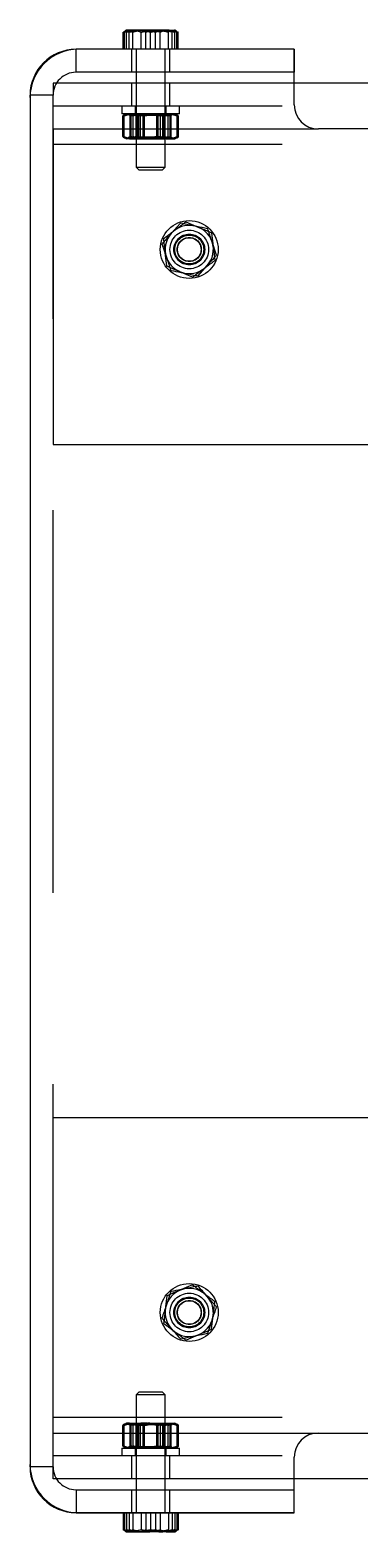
# Model space of a CAD drawing. Header units: metres. Extents: x 0 to 21025, y 0 to 14850.
# Drawn here: x 2539 to 2607.4, y 9035.6 to 9347.1 of the extents above; entities that cross this region are included whole.
import ezdxf

# ---------------------------------------------------------------- set-up
doc = ezdxf.new("R2010")
doc.units = ezdxf.units.M
doc.header["$LTSCALE"] = 25
doc.linetypes.add('HIDDEN2', pattern=[4.7625, 3.175, -1.5875])
doc.layers.add('SL4', color=4, linetype='Continuous')
doc.layers.add('ST1', color=7, linetype='HIDDEN2')

msp = doc.modelspace()

# ---------------------------------------------------------------- linework, layer by layer
at = {"layer": 'SL4'}
for p, q in [((2558.677, 9346.876), (2558.313, 9346.699)), ((2558.313, 9346.699), (2558.456, 9346.734)), ((2558.313, 9343.146), (2558.313, 9346.699)), ((2558.574, 9346.699), (2559.075, 9347.146)), ((2558.574, 9343.146), (2558.574, 9346.699)), ((2562.289, 9347.146), (2559.075, 9347.146)), ((2559.576, 9346.699), (2562.289, 9347.146)), ((2559.576, 9343.146), (2559.576, 9346.699)), ((2567.213, 9347.146), (2562.289, 9347.146)), ((2565.001, 9343.146), (2565.001, 9346.699)), ((2567.213, 9347.146), (2568.994, 9347.146)), ((2569.424, 9346.699), (2568.923, 9347.146)), ((2569.357, 9346.939), (2568.999, 9347.146)), ((2569.321, 9346.876), (2569.685, 9346.699)), ((2569.424, 9343.146), (2569.424, 9346.699)), ((2569.685, 9343.146), (2569.685, 9346.699)), ((2593.761, 9343.146), (2548.524, 9343.146)), ((2548.524, 9343.132), (2548.524, 9343.146)), ((2593.759, 9343.144), (2548.999, 9343.144)), ((2593.759, 9331.624), (2593.759, 9343.144)), ((2593.761, 9343.146), (2593.761, 9338.384)), ((2593.761, 9338.384), (2593.759, 9338.384)), ((2539.01, 9333.621), (2538.999, 9333.621)), ((3543.761, 9336.149), (2593.759, 9336.149)), ((2538.999, 9333.144), (2538.999, 9049.624)), ((2753.999, 9326.624), (2598.759, 9326.624)), ((2570.169, 9307.099), (2568.255, 9304.938)), ((2566.342, 9302.776), (2567.257, 9300.039)), ((2577.656, 9300.471), (2576.741, 9303.209)), ((2573.829, 9296.148), (2575.743, 9298.309)), ((2568.172, 9085.466), (2567.257, 9082.729)), ((2577.656, 9082.296), (2575.743, 9084.458)), ((2566.342, 9079.991), (2568.255, 9077.829)), ((2575.826, 9076.821), (2576.741, 9079.559)), ((2598.759, 9056.144), (2753.999, 9056.144)), ((2593.759, 9039.624), (2593.759, 9051.144)), ((2539.01, 9049.146), (2538.999, 9049.146)), ((3543.761, 9046.619), (2593.759, 9046.619)), ((2593.759, 9044.384), (2593.761, 9044.384)), ((2593.761, 9039.621), (2593.761, 9044.384)), ((2548.524, 9039.635), (2548.524, 9039.621)), ((2548.524, 9039.621), (2593.761, 9039.621)), ((2548.999, 9039.624), (2593.759, 9039.624)), ((2558.313, 9039.621), (2558.313, 9036.068)), ((2558.574, 9039.621), (2558.574, 9036.068)), ((2559.576, 9039.621), (2559.576, 9036.068)), ((2565.001, 9039.621), (2565.001, 9036.068)), ((2569.424, 9039.621), (2569.424, 9036.068)), ((2569.685, 9039.621), (2569.685, 9036.068)), ((2558.538, 9036.01), (2558.313, 9036.068)), ((2558.313, 9036.068), (2558.677, 9035.903)), ((2559.576, 9036.068), (2559.075, 9035.621)), ((2559.075, 9035.621), (2562.289, 9035.621)), ((2565.001, 9036.068), (2562.289, 9035.621)), ((2567.213, 9035.621), (2562.289, 9035.621)), ((2567.213, 9035.621), (2568.994, 9035.621)), ((2568.999, 9035.621), (2569.363, 9035.831)), ((2569.685, 9036.068), (2569.321, 9035.903))]:
    msp.add_line(p, q, dxfattribs=at)
for centre, radius, start, end in [((2548.524, 9333.621), 9.525, 90, 180), ((2548.999, 9333.144), 10, 90, 180), ((2598.759, 9331.624), 5, 180, 270), ((2571.999, 9301.624), 5, 78.48183, 138.48183), ((2571.999, 9301.624), 5, 18.48183, 78.48183), ((2571.999, 9301.624), 5, 138.48183, 198.48183), ((2571.999, 9301.624), 5, 318.48183, 18.48183), ((2571.999, 9301.624), 5, 198.48183, 258.48183), ((2571.999, 9301.624), 5, 258.48183, 318.48183), ((2571.999, 9081.144), 5, 101.51817, 161.51817), ((2571.999, 9081.144), 5, 41.51817, 101.51817), ((2571.999, 9081.144), 5, 341.51817, 41.51817), ((2571.999, 9081.144), 5, 161.51817, 221.51817), ((2571.999, 9081.144), 5, 281.51817, 341.51817), ((2571.999, 9081.144), 5, 221.51817, 281.51817), ((2598.759, 9051.144), 5, 90, 180), ((2548.999, 9049.624), 10, 180, 270), ((2548.524, 9049.146), 9.525, 180, 270)]:
    msp.add_arc(centre, radius, start, end, dxfattribs=at)
for points, knots in [([(2559.075, 9347.146), (2559.087, 9347.146), (2559.256, 9347.139), (2559.422, 9346.911), (2559.576, 9346.699)], [0, 0, 0, 0, 0.0702006, 1, 1, 1, 1]), ([(2562.289, 9347.146), (2562.353, 9347.146), (2563.269, 9347.139), (2564.167, 9346.911), (2565.001, 9346.699)], [0, 0, 0, 0, 0.0702006, 1, 1, 1, 1]), ([(2565.001, 9346.699), (2565.562, 9346.882), (2566.291, 9347.12), (2567.039, 9347.141), (2567.213, 9347.146)], [0, 0, 0, 0, 0.7681507, 1, 1, 1, 1]), ([(2567.213, 9347.146), (2567.803, 9347.09), (2568.552, 9347.018), (2569.272, 9346.755), (2569.424, 9346.699)], [0, 0, 0, 0, 0.7889992, 1, 1, 1, 1]), ([(2572.997, 9306.523), (2572.775, 9306.568), (2571.818, 9306.763), (2570.885, 9306.953), (2570.169, 9307.099)], [0, 0, 0, 0, 0.2318493, 1, 1, 1, 1]), ([(2575.826, 9305.946), (2575.632, 9305.986), (2574.71, 9306.174), (2573.753, 9306.369), (2572.997, 9306.523)], [0, 0, 0, 0, 0.2110008, 1, 1, 1, 1]), ([(2576.741, 9303.209), (2576.719, 9303.273), (2576.41, 9304.198), (2576.107, 9305.104), (2575.826, 9305.946)], [0, 0, 0, 0, 0.0702006, 1, 1, 1, 1]), ([(2568.255, 9304.938), (2568.21, 9304.887), (2567.564, 9304.157), (2566.93, 9303.441), (2566.342, 9302.776)], [0, 0, 0, 0, 0.07020058, 1, 1, 1, 1]), ([(2567.257, 9300.039), (2567.278, 9299.974), (2567.587, 9299.049), (2567.89, 9298.143), (2568.172, 9297.301)], [0, 0, 0, 0, 0.0702006, 1, 1, 1, 1]), ([(2575.743, 9298.309), (2575.788, 9298.361), (2576.434, 9299.09), (2577.067, 9299.806), (2577.656, 9300.471)], [0, 0, 0, 0, 0.0702006, 1, 1, 1, 1]), ([(2568.172, 9297.301), (2568.888, 9297.155), (2569.821, 9296.965), (2570.779, 9296.769), (2571, 9296.724)], [0, 0, 0, 0, 0.7681507, 1, 1, 1, 1]), ([(2571, 9296.724), (2571.756, 9296.57), (2572.714, 9296.375), (2573.635, 9296.187), (2573.829, 9296.148)], [0, 0, 0, 0, 0.7889992, 1, 1, 1, 1]), ([(2571, 9086.043), (2570.779, 9085.998), (2569.821, 9085.803), (2568.888, 9085.613), (2568.172, 9085.466)], [0, 0, 0, 0, 0.2318493, 1, 1, 1, 1]), ([(2573.829, 9086.619), (2573.635, 9086.58), (2572.714, 9086.392), (2571.756, 9086.197), (2571, 9086.043)], [0, 0, 0, 0, 0.2110008, 1, 1, 1, 1]), ([(2575.743, 9084.458), (2575.697, 9084.509), (2575.051, 9085.239), (2574.418, 9085.954), (2573.829, 9086.619)], [0, 0, 0, 0, 0.07020058, 1, 1, 1, 1]), ([(2567.257, 9082.729), (2567.235, 9082.664), (2566.926, 9081.739), (2566.623, 9080.833), (2566.342, 9079.991)], [0, 0, 0, 0, 0.0702006, 1, 1, 1, 1]), ([(2576.741, 9079.559), (2576.763, 9079.623), (2577.072, 9080.548), (2577.375, 9081.454), (2577.656, 9082.296)], [0, 0, 0, 0, 0.0702006, 1, 1, 1, 1]), ([(2568.255, 9077.829), (2568.3, 9077.778), (2568.947, 9077.048), (2569.58, 9076.333), (2570.169, 9075.668)], [0, 0, 0, 0, 0.07020058, 1, 1, 1, 1]), ([(2570.169, 9075.668), (2570.885, 9075.814), (2571.818, 9076.004), (2572.775, 9076.199), (2572.997, 9076.244)], [0, 0, 0, 0, 0.76815073, 1, 1, 1, 1]), ([(2572.997, 9076.244), (2573.753, 9076.398), (2574.71, 9076.593), (2575.632, 9076.781), (2575.826, 9076.821)], [0, 0, 0, 0, 0.7889992, 1, 1, 1, 1]), ([(2559.075, 9035.621), (2559.063, 9035.622), (2558.894, 9035.628), (2558.728, 9035.856), (2558.574, 9036.068)], [0, 0, 0, 0, 0.0702006, 1, 1, 1, 1]), ([(2562.289, 9035.621), (2562.224, 9035.622), (2561.308, 9035.628), (2560.411, 9035.856), (2559.576, 9036.068)], [0, 0, 0, 0, 0.0702006, 1, 1, 1, 1]), ([(2567.213, 9035.621), (2567.039, 9035.626), (2566.291, 9035.647), (2565.562, 9035.885), (2565.001, 9036.068)], [0, 0, 0, 0, 0.23184927, 1, 1, 1, 1]), ([(2569.424, 9036.068), (2569.272, 9036.012), (2568.552, 9035.749), (2567.803, 9035.677), (2567.213, 9035.621)], [0, 0, 0, 0, 0.2110008, 1, 1, 1, 1]), ([(2568.923, 9035.621), (2568.935, 9035.622), (2569.104, 9035.628), (2569.27, 9035.856), (2569.424, 9036.068)], [0, 0, 0, 0, 0.0702006, 1, 1, 1, 1])]:
    msp.add_open_spline(points, degree=3, knots=knots, dxfattribs=at)
at = {"layer": 'ST1'}
for p, q in [((2558.456, 9346.734), (2560.169, 9347.146)), ((2558.999, 9347.146), (2558.641, 9346.939)), ((2558.999, 9346.699), (2561.499, 9347.146)), ((2559.075, 9347.146), (2558.999, 9347.146)), ((2558.999, 9343.146), (2558.999, 9346.699)), ((2560.288, 9346.699), (2559.3, 9347.146)), ((2560.288, 9343.146), (2560.288, 9346.699)), ((2562.024, 9343.146), (2562.024, 9346.699)), ((2562.996, 9343.146), (2562.996, 9346.699)), ((2563.999, 9343.146), (2563.999, 9346.699)), ((2568.422, 9346.699), (2565.709, 9347.146)), ((2565.974, 9343.146), (2565.974, 9346.699)), ((2567.71, 9343.146), (2567.71, 9346.699)), ((2569.685, 9346.699), (2567.829, 9347.146)), ((2568.422, 9343.146), (2568.422, 9346.699)), ((2568.999, 9347.146), (2568.923, 9347.146)), ((2568.999, 9343.146), (2568.999, 9346.699)), ((2548.524, 9338.384), (2548.524, 9343.146)), ((2548.524, 9338.384), (2548.524, 9343.132)), ((2559.999, 9343.146), (2559.999, 9338.384)), ((2560.999, 9343.146), (2560.999, 9318.701)), ((2566.999, 9318.701), (2566.999, 9343.146)), ((2567.999, 9338.384), (2567.999, 9343.146)), ((2593.759, 9338.384), (2548.524, 9338.384)), ((2538.999, 9333.144), (2538.999, 9333.621)), ((2543.761, 9333.621), (2538.999, 9333.621)), ((2543.761, 9333.621), (2539.01, 9333.621)), ((2543.761, 9336.149), (2543.761, 9333.621)), ((2593.759, 9336.149), (2543.761, 9336.149)), ((2543.761, 9049.146), (2543.761, 9333.621)), ((2559.999, 9336.149), (2559.999, 9331.386)), ((2567.999, 9331.386), (2567.999, 9336.149)), ((3543.761, 9331.386), (2543.761, 9331.386)), ((2557.999, 9331.386), (2557.999, 9329.786)), ((2560.799, 9331.386), (2560.799, 9329.786)), ((2567.199, 9329.786), (2567.199, 9331.386)), ((2569.999, 9329.786), (2569.999, 9331.386)), ((2569.441, 9329.786), (2557.999, 9329.786)), ((2558.228, 9325.033), (2558.228, 9329.339)), ((2558.606, 9329.559), (2558.24, 9329.348)), ((2558.641, 9329.499), (2558.296, 9329.339)), ((2558.296, 9325.033), (2558.296, 9329.339)), ((2558.806, 9329.585), (2558.404, 9329.339)), ((2558.404, 9325.033), (2558.404, 9329.339)), ((2558.877, 9329.633), (2558.49, 9329.339)), ((2558.49, 9325.033), (2558.49, 9329.339)), ((2558.767, 9329.652), (2558.606, 9329.559)), ((2558.841, 9329.695), (2558.767, 9329.652)), ((2558.999, 9329.786), (2558.841, 9329.695)), ((2559.07, 9329.633), (2559.742, 9329.786)), ((2559.747, 9329.339), (2559.119, 9329.786)), ((2560.369, 9329.339), (2559.332, 9329.786)), ((2560.97, 9329.339), (2559.599, 9329.786)), ((2559.747, 9325.033), (2559.747, 9329.339)), ((2559.966, 9325.033), (2559.966, 9329.339)), ((2560.369, 9325.033), (2560.369, 9329.339)), ((2560.97, 9325.033), (2560.97, 9329.339)), ((2560.999, 9329.786), (2561.499, 9329.436)), ((2561.257, 9329.339), (2564.142, 9329.786)), ((2561.257, 9325.033), (2561.257, 9329.339)), ((2565.69, 9329.436), (2561.499, 9329.436)), ((2561.499, 9329.436), (2561.499, 9324.962)), ((2561.926, 9329.339), (2564.778, 9329.786)), ((2561.926, 9325.033), (2561.926, 9329.339)), ((2562.437, 9329.339), (2565.235, 9329.786)), ((2562.437, 9325.033), (2562.437, 9329.339)), ((2565.255, 9329.339), (2562.501, 9329.786)), ((2562.742, 9329.339), (2565.497, 9329.786)), ((2562.742, 9325.033), (2562.742, 9329.339)), ((2565.56, 9329.339), (2562.763, 9329.786)), ((2566.072, 9329.339), (2563.22, 9329.786)), ((2566.741, 9329.339), (2563.855, 9329.786)), ((2565.255, 9325.033), (2565.255, 9329.339)), ((2565.56, 9325.033), (2565.56, 9329.339)), ((2566.499, 9329.436), (2565.69, 9329.436)), ((2566.072, 9325.033), (2566.072, 9329.339)), ((2566.499, 9329.436), (2566.999, 9329.786)), ((2566.499, 9324.962), (2566.499, 9329.436)), ((2566.741, 9325.033), (2566.741, 9329.339)), ((2567.028, 9329.339), (2568.399, 9329.786)), ((2567.028, 9325.033), (2567.028, 9329.339)), ((2567.629, 9329.339), (2568.666, 9329.786)), ((2567.629, 9325.033), (2567.629, 9329.339)), ((2568.032, 9329.339), (2568.813, 9329.786)), ((2568.032, 9325.033), (2568.032, 9329.339)), ((2568.251, 9325.033), (2568.251, 9329.339)), ((2569.157, 9329.695), (2568.999, 9329.786)), ((2569.121, 9329.633), (2569.507, 9329.339)), ((2569.231, 9329.652), (2569.157, 9329.695)), ((2569.192, 9329.585), (2569.593, 9329.339)), ((2569.392, 9329.559), (2569.231, 9329.652)), ((2569.357, 9329.499), (2569.702, 9329.339)), ((2569.691, 9329.387), (2569.392, 9329.559)), ((2569.999, 9329.786), (2569.441, 9329.786)), ((2569.507, 9325.033), (2569.507, 9329.339)), ((2569.593, 9325.033), (2569.593, 9329.339)), ((2569.682, 9329.37), (2569.77, 9329.339)), ((2569.702, 9325.033), (2569.702, 9329.339)), ((2569.77, 9325.033), (2569.77, 9329.339)), ((2543.761, 9326.624), (2543.761, 9261.149)), ((2543.761, 9326.624), (2598.759, 9326.624)), ((2558.316, 9325.002), (2558.228, 9325.033)), ((2558.307, 9324.986), (2558.606, 9324.813)), ((2558.606, 9324.813), (2558.767, 9324.72)), ((2558.767, 9324.72), (2558.841, 9324.677)), ((2558.841, 9324.677), (2558.999, 9324.586)), ((2559.119, 9324.586), (2558.999, 9324.586)), ((2559.747, 9325.033), (2559.119, 9324.586)), ((2562.501, 9324.586), (2559.119, 9324.586)), ((2560.369, 9325.033), (2559.332, 9324.586)), ((2560.97, 9325.033), (2559.599, 9324.586)), ((2561.499, 9324.962), (2560.999, 9324.611)), ((2560.999, 9324.611), (2566.028, 9324.611)), ((2560.999, 9324.611), (2560.999, 9324.586)), ((2561.257, 9325.033), (2564.142, 9324.586)), ((2561.499, 9324.962), (2566.499, 9324.962)), ((2561.926, 9325.033), (2564.778, 9324.586)), ((2562.437, 9325.033), (2565.235, 9324.586)), ((2565.255, 9325.033), (2562.501, 9324.586)), ((2567.381, 9324.586), (2562.501, 9324.586)), ((2562.742, 9325.033), (2565.497, 9324.586)), ((2565.56, 9325.033), (2562.763, 9324.586)), ((2566.072, 9325.033), (2563.22, 9324.586)), ((2566.741, 9325.033), (2563.855, 9324.586)), ((2566.028, 9324.611), (2566.999, 9324.611)), ((2566.999, 9324.611), (2566.499, 9324.962)), ((2566.999, 9324.586), (2566.999, 9324.611)), ((2567.028, 9325.033), (2568.399, 9324.586)), ((2567.381, 9324.586), (2568.999, 9324.586)), ((2567.629, 9325.033), (2568.666, 9324.586)), ((2568.032, 9325.033), (2568.813, 9324.586)), ((2568.879, 9324.586), (2568.924, 9324.589)), ((2568.999, 9324.586), (2569.157, 9324.677)), ((2569.121, 9324.739), (2569.507, 9325.033)), ((2569.157, 9324.677), (2569.231, 9324.72)), ((2569.192, 9324.787), (2569.593, 9325.033)), ((2569.231, 9324.72), (2569.392, 9324.813)), ((2569.392, 9324.813), (2569.756, 9325.023)), ((3543.761, 9323.386), (2543.761, 9323.386)), ((2560.999, 9318.701), (2566.999, 9318.701)), ((2560.999, 9318.701), (2561.553, 9318.146)), ((2561.553, 9318.146), (2566.444, 9318.146)), ((2566.444, 9318.146), (2566.999, 9318.701)), ((2571.312, 9307.356), (2573.966, 9306.22)), ((2576.62, 9305.085), (2576.963, 9302.219)), ((2567.378, 9298.162), (2567.034, 9301.028)), ((2572.686, 9295.891), (2570.032, 9297.027)), ((2543.761, 9261.149), (2754.004, 9261.149)), ((2543.761, 9056.144), (2543.761, 9121.619)), ((2543.761, 9121.619), (2754.004, 9121.619)), ((2567.378, 9084.605), (2567.034, 9081.739)), ((2572.686, 9086.876), (2570.032, 9085.74)), ((2576.62, 9077.682), (2576.963, 9080.548)), ((2571.312, 9075.411), (2573.966, 9076.547)), ((2561.553, 9064.621), (2560.999, 9064.067)), ((2565.927, 9064.067), (2560.999, 9064.067)), ((2560.999, 9064.067), (2560.999, 9039.621)), ((2565.571, 9064.621), (2561.553, 9064.621)), ((2566.444, 9064.621), (2565.571, 9064.621)), ((2566.999, 9064.067), (2565.927, 9064.067)), ((2566.999, 9064.067), (2566.444, 9064.621)), ((2566.999, 9039.621), (2566.999, 9064.067)), ((3543.761, 9059.381), (2543.761, 9059.381)), ((2543.761, 9056.144), (2598.759, 9056.144)), ((2558.228, 9053.428), (2558.228, 9057.734)), ((2558.606, 9057.954), (2558.24, 9057.743)), ((2558.296, 9053.428), (2558.296, 9057.734)), ((2558.404, 9053.428), (2558.404, 9057.734)), ((2558.49, 9053.428), (2558.49, 9057.734)), ((2558.767, 9058.047), (2558.606, 9057.954)), ((2558.841, 9058.09), (2558.767, 9058.047)), ((2558.999, 9058.181), (2558.841, 9058.09)), ((2558.999, 9058.181), (2559.119, 9058.181)), ((2559.07, 9058.028), (2559.742, 9058.181)), ((2559.747, 9057.734), (2559.119, 9058.181)), ((2559.119, 9058.181), (2562.501, 9058.181)), ((2560.369, 9057.734), (2559.332, 9058.181)), ((2560.97, 9057.734), (2559.599, 9058.181)), ((2559.747, 9053.428), (2559.747, 9057.734)), ((2559.966, 9053.428), (2559.966, 9057.734)), ((2560.369, 9053.428), (2560.369, 9057.734)), ((2560.97, 9053.428), (2560.97, 9057.734)), ((2560.999, 9058.181), (2561.499, 9057.831)), ((2561.257, 9057.734), (2564.142, 9058.181)), ((2561.257, 9053.428), (2561.257, 9057.734)), ((2565.69, 9057.831), (2561.499, 9057.831)), ((2561.499, 9057.831), (2561.499, 9053.357)), ((2561.926, 9057.734), (2564.778, 9058.181)), ((2561.926, 9053.428), (2561.926, 9057.734)), ((2562.437, 9057.734), (2565.235, 9058.181)), ((2562.437, 9053.428), (2562.437, 9057.734)), ((2565.255, 9057.734), (2562.501, 9058.181)), ((2562.501, 9058.181), (2567.381, 9058.181)), ((2562.742, 9057.734), (2565.497, 9058.181)), ((2562.742, 9053.428), (2562.742, 9057.734)), ((2565.56, 9057.734), (2562.763, 9058.181)), ((2566.072, 9057.734), (2563.22, 9058.181)), ((2566.741, 9057.734), (2563.855, 9058.181)), ((2565.255, 9053.428), (2565.255, 9057.734)), ((2565.56, 9053.428), (2565.56, 9057.734)), ((2566.499, 9057.831), (2565.69, 9057.831)), ((2566.072, 9053.428), (2566.072, 9057.734)), ((2566.499, 9057.831), (2566.999, 9058.181)), ((2566.499, 9053.357), (2566.499, 9057.831)), ((2566.741, 9053.428), (2566.741, 9057.734)), ((2567.028, 9057.734), (2568.399, 9058.181)), ((2567.028, 9053.428), (2567.028, 9057.734)), ((2567.381, 9058.181), (2568.999, 9058.181)), ((2567.629, 9057.734), (2568.666, 9058.181)), ((2567.629, 9053.428), (2567.629, 9057.734)), ((2568.032, 9057.734), (2568.813, 9058.181)), ((2568.032, 9053.428), (2568.032, 9057.734)), ((2568.251, 9053.428), (2568.251, 9057.734)), ((2569.157, 9058.09), (2568.999, 9058.181)), ((2569.231, 9058.047), (2569.157, 9058.09)), ((2569.392, 9057.954), (2569.231, 9058.047)), ((2569.691, 9057.782), (2569.392, 9057.954)), ((2569.507, 9053.428), (2569.507, 9057.734)), ((2569.593, 9053.428), (2569.593, 9057.734)), ((2569.682, 9057.765), (2569.77, 9057.734)), ((2569.702, 9053.428), (2569.702, 9057.734)), ((2569.77, 9053.428), (2569.77, 9057.734)), ((2557.999, 9052.981), (2569.999, 9052.981)), ((2557.999, 9052.981), (2557.999, 9051.381)), ((2558.316, 9053.397), (2558.228, 9053.428)), ((2558.641, 9053.269), (2558.296, 9053.428)), ((2558.307, 9053.381), (2558.606, 9053.208)), ((2558.806, 9053.182), (2558.404, 9053.428)), ((2558.877, 9053.134), (2558.49, 9053.428)), ((2558.606, 9053.208), (2558.767, 9053.115)), ((2558.767, 9053.115), (2558.841, 9053.072)), ((2558.841, 9053.072), (2558.999, 9052.981)), ((2559.747, 9053.428), (2559.119, 9052.981)), ((2560.369, 9053.428), (2559.332, 9052.981)), ((2560.97, 9053.428), (2559.599, 9052.981)), ((2560.799, 9052.981), (2560.799, 9051.381)), ((2561.499, 9053.357), (2560.999, 9053.006)), ((2560.999, 9053.006), (2566.028, 9053.006)), ((2560.999, 9053.006), (2560.999, 9052.981)), ((2561.257, 9053.428), (2564.142, 9052.981)), ((2561.499, 9053.357), (2566.499, 9053.357)), ((2561.926, 9053.428), (2564.778, 9052.981)), ((2562.437, 9053.428), (2565.235, 9052.981)), ((2565.255, 9053.428), (2562.501, 9052.981)), ((2562.742, 9053.428), (2565.497, 9052.981)), ((2565.56, 9053.428), (2562.763, 9052.981)), ((2566.072, 9053.428), (2563.22, 9052.981)), ((2566.741, 9053.428), (2563.855, 9052.981)), ((2566.028, 9053.006), (2566.999, 9053.006)), ((2566.999, 9053.006), (2566.499, 9053.357)), ((2566.999, 9052.981), (2566.999, 9053.006)), ((2567.028, 9053.428), (2568.399, 9052.981)), ((2567.199, 9051.381), (2567.199, 9052.981)), ((2567.629, 9053.428), (2568.666, 9052.981)), ((2568.032, 9053.428), (2568.813, 9052.981)), ((2568.999, 9052.981), (2569.157, 9053.072)), ((2569.121, 9053.134), (2569.507, 9053.428)), ((2569.157, 9053.072), (2569.231, 9053.115)), ((2569.192, 9053.182), (2569.593, 9053.428)), ((2569.231, 9053.115), (2569.392, 9053.208)), ((2569.357, 9053.269), (2569.702, 9053.428)), ((2569.392, 9053.208), (2569.756, 9053.418)), ((2569.999, 9051.381), (2569.999, 9052.981)), ((3543.761, 9051.381), (2543.761, 9051.381)), ((2559.999, 9051.381), (2559.999, 9046.619)), ((2567.999, 9046.619), (2567.999, 9051.381)), ((2538.999, 9049.146), (2538.999, 9049.624)), ((2543.761, 9049.146), (2538.999, 9049.146)), ((2543.761, 9049.146), (2539.01, 9049.146)), ((2543.761, 9046.619), (2543.761, 9049.146)), ((2593.759, 9046.619), (2543.761, 9046.619)), ((2548.524, 9044.384), (2593.759, 9044.384)), ((2548.524, 9044.384), (2548.524, 9039.621)), ((2548.524, 9044.384), (2548.524, 9039.635)), ((2559.999, 9044.384), (2559.999, 9039.621)), ((2567.999, 9039.621), (2567.999, 9044.384)), ((2558.999, 9039.621), (2558.999, 9036.068)), ((2560.288, 9039.621), (2560.288, 9036.068)), ((2562.024, 9039.621), (2562.024, 9036.068)), ((2562.996, 9039.621), (2562.996, 9036.068)), ((2563.999, 9039.621), (2563.999, 9036.068)), ((2565.974, 9039.621), (2565.974, 9036.068)), ((2567.71, 9039.621), (2567.71, 9036.068)), ((2568.422, 9039.621), (2568.422, 9036.068)), ((2568.999, 9039.621), (2568.999, 9036.068)), ((2558.635, 9035.831), (2558.999, 9035.621)), ((2558.999, 9035.621), (2559.075, 9035.621)), ((2562.024, 9036.068), (2560.169, 9035.621)), ((2563.999, 9036.068), (2561.499, 9035.621)), ((2562.996, 9036.068), (2565.709, 9035.621)), ((2565.974, 9036.068), (2567.829, 9035.621)), ((2568.923, 9035.621), (2568.999, 9035.621))]:
    msp.add_line(p, q, dxfattribs=at)
for centre, radius in [((2571.999, 9301.624), 6), ((2571.999, 9301.624), 4), ((2571.999, 9301.624), 3.2), ((2571.999, 9301.624), 3), ((2571.999, 9301.624), 2.5), ((2571.999, 9301.624), 2.446), ((2571.999, 9081.144), 6), ((2571.999, 9081.144), 4), ((2571.999, 9081.144), 3.2), ((2571.999, 9081.144), 3), ((2571.999, 9081.144), 2.5), ((2571.999, 9081.144), 2.446)]:
    msp.add_circle(centre, radius, dxfattribs=at)
for centre, start, end in [((2548.524, 9333.621), 90, 180), ((2548.524, 9049.146), 180, 270)]:
    msp.add_arc(centre, 4.763, start, end, dxfattribs=at)
for points, knots in [([(2560.785, 9347.146), (2560.611, 9347.141), (2559.863, 9347.12), (2559.134, 9346.882), (2558.574, 9346.699)], [0, 0, 0, 0, 0.23184927, 1, 1, 1, 1]), ([(2559.3, 9347.146), (2559.277, 9347.146), (2559.067, 9347.144), (2558.86, 9347.002), (2558.677, 9346.876)], [0, 0, 0, 0, 0.1112783, 1, 1, 1, 1]), ([(2560.169, 9347.146), (2560.213, 9347.146), (2560.839, 9347.139), (2561.453, 9346.911), (2562.024, 9346.699)], [0, 0, 0, 0, 0.0702006, 1, 1, 1, 1]), ([(2563.131, 9347.146), (2562.908, 9347.141), (2561.946, 9347.12), (2561.008, 9346.882), (2560.288, 9346.699)], [0, 0, 0, 0, 0.2318493, 1, 1, 1, 1]), ([(2562.996, 9346.699), (2562.844, 9346.755), (2562.124, 9347.018), (2561.376, 9347.09), (2560.785, 9347.146)], [0, 0, 0, 0, 0.2110008, 1, 1, 1, 1]), ([(2561.499, 9347.146), (2561.558, 9347.146), (2562.402, 9347.139), (2563.23, 9346.911), (2563.999, 9346.699)], [0, 0, 0, 0, 0.07020058, 1, 1, 1, 1]), ([(2562.024, 9346.699), (2562.744, 9346.882), (2563.682, 9347.12), (2564.644, 9347.141), (2564.867, 9347.146)], [0, 0, 0, 0, 0.7681507, 1, 1, 1, 1]), ([(2565.709, 9347.146), (2565.645, 9347.146), (2564.729, 9347.139), (2563.831, 9346.911), (2562.996, 9346.699)], [0, 0, 0, 0, 0.0702006, 1, 1, 1, 1]), ([(2565.974, 9346.699), (2565.778, 9346.755), (2564.853, 9347.018), (2563.89, 9347.09), (2563.131, 9347.146)], [0, 0, 0, 0, 0.21100076, 1, 1, 1, 1]), ([(2563.999, 9346.699), (2564.632, 9346.882), (2565.457, 9347.12), (2566.303, 9347.141), (2566.499, 9347.146)], [0, 0, 0, 0, 0.7681507, 1, 1, 1, 1]), ([(2564.867, 9347.146), (2565.626, 9347.09), (2566.589, 9347.018), (2567.515, 9346.755), (2567.71, 9346.699)], [0, 0, 0, 0, 0.7889992, 1, 1, 1, 1]), ([(2567.829, 9347.146), (2567.785, 9347.146), (2567.158, 9347.139), (2566.544, 9346.911), (2565.974, 9346.699)], [0, 0, 0, 0, 0.0702006, 1, 1, 1, 1]), ([(2566.499, 9347.146), (2567.167, 9347.09), (2568.013, 9347.018), (2568.827, 9346.755), (2568.999, 9346.699)], [0, 0, 0, 0, 0.7889992, 1, 1, 1, 1]), ([(2568.697, 9347.146), (2568.721, 9347.146), (2568.931, 9347.144), (2569.137, 9347.002), (2569.321, 9346.876)], [0, 0, 0, 0, 0.1112783, 1, 1, 1, 1]), ([(2559.599, 9329.786), (2559.566, 9329.786), (2559.103, 9329.779), (2558.65, 9329.551), (2558.228, 9329.339)], [0, 0, 0, 0, 0.07020058, 1, 1, 1, 1]), ([(2558.296, 9329.339), (2558.448, 9329.407), (2559.04, 9329.669), (2559.655, 9329.736), (2560.111, 9329.786)], [0, 0, 0, 0, 0.25755135, 1, 1, 1, 1]), ([(2558.404, 9329.339), (2558.574, 9329.407), (2559.231, 9329.669), (2559.914, 9329.736), (2560.421, 9329.786)], [0, 0, 0, 0, 0.2575513, 1, 1, 1, 1]), ([(2558.49, 9329.339), (2558.669, 9329.407), (2559.362, 9329.669), (2560.082, 9329.736), (2560.616, 9329.786)], [0, 0, 0, 0, 0.2575513, 1, 1, 1, 1]), ([(2559.742, 9329.786), (2559.88, 9329.779), (2560.393, 9329.755), (2560.892, 9329.515), (2561.257, 9329.339)], [0, 0, 0, 0, 0.26863361, 1, 1, 1, 1]), ([(2562.501, 9329.786), (2562.436, 9329.786), (2561.506, 9329.779), (2560.594, 9329.551), (2559.747, 9329.339)], [0, 0, 0, 0, 0.07020058, 1, 1, 1, 1]), ([(2562.763, 9329.786), (2562.697, 9329.786), (2561.752, 9329.779), (2560.827, 9329.551), (2559.966, 9329.339)], [0, 0, 0, 0, 0.0702006, 1, 1, 1, 1]), ([(2560.111, 9329.786), (2560.276, 9329.779), (2560.89, 9329.755), (2561.489, 9329.515), (2561.926, 9329.339)], [0, 0, 0, 0, 0.26863361, 1, 1, 1, 1]), ([(2563.22, 9329.786), (2563.152, 9329.786), (2562.19, 9329.779), (2561.246, 9329.551), (2560.369, 9329.339)], [0, 0, 0, 0, 0.0702006, 1, 1, 1, 1]), ([(2560.421, 9329.786), (2560.604, 9329.779), (2561.287, 9329.755), (2561.951, 9329.515), (2562.437, 9329.339)], [0, 0, 0, 0, 0.2686336, 1, 1, 1, 1]), ([(2560.616, 9329.786), (2560.81, 9329.779), (2561.529, 9329.755), (2562.23, 9329.515), (2562.742, 9329.339)], [0, 0, 0, 0, 0.26863361, 1, 1, 1, 1]), ([(2563.855, 9329.786), (2563.787, 9329.786), (2562.812, 9329.779), (2561.858, 9329.551), (2560.97, 9329.339)], [0, 0, 0, 0, 0.07020058, 1, 1, 1, 1]), ([(2564.142, 9329.786), (2564.211, 9329.786), (2565.185, 9329.779), (2566.14, 9329.551), (2567.028, 9329.339)], [0, 0, 0, 0, 0.07020058, 1, 1, 1, 1]), ([(2564.778, 9329.786), (2564.845, 9329.786), (2565.808, 9329.779), (2566.752, 9329.551), (2567.629, 9329.339)], [0, 0, 0, 0, 0.0702006, 1, 1, 1, 1]), ([(2565.235, 9329.786), (2565.301, 9329.786), (2566.246, 9329.779), (2567.171, 9329.551), (2568.032, 9329.339)], [0, 0, 0, 0, 0.0702006, 1, 1, 1, 1]), ([(2565.255, 9329.339), (2565.434, 9329.407), (2566.127, 9329.669), (2566.847, 9329.736), (2567.381, 9329.786)], [0, 0, 0, 0, 0.2575513, 1, 1, 1, 1]), ([(2565.497, 9329.786), (2565.562, 9329.786), (2566.492, 9329.779), (2567.403, 9329.551), (2568.251, 9329.339)], [0, 0, 0, 0, 0.07020058, 1, 1, 1, 1]), ([(2565.56, 9329.339), (2565.73, 9329.407), (2566.387, 9329.669), (2567.07, 9329.736), (2567.577, 9329.786)], [0, 0, 0, 0, 0.2575513, 1, 1, 1, 1]), ([(2566.072, 9329.339), (2566.224, 9329.407), (2566.816, 9329.669), (2567.43, 9329.736), (2567.887, 9329.786)], [0, 0, 0, 0, 0.2575513, 1, 1, 1, 1]), ([(2566.741, 9329.339), (2566.868, 9329.407), (2567.362, 9329.669), (2567.875, 9329.736), (2568.255, 9329.786)], [0, 0, 0, 0, 0.2575513, 1, 1, 1, 1]), ([(2567.381, 9329.786), (2567.575, 9329.779), (2568.294, 9329.755), (2568.995, 9329.515), (2569.507, 9329.339)], [0, 0, 0, 0, 0.2686336, 1, 1, 1, 1]), ([(2567.577, 9329.786), (2567.76, 9329.779), (2568.443, 9329.755), (2569.107, 9329.515), (2569.593, 9329.339)], [0, 0, 0, 0, 0.2686336, 1, 1, 1, 1]), ([(2567.887, 9329.786), (2568.052, 9329.779), (2568.666, 9329.755), (2569.264, 9329.515), (2569.702, 9329.339)], [0, 0, 0, 0, 0.2686336, 1, 1, 1, 1]), ([(2568.255, 9329.786), (2568.393, 9329.779), (2568.906, 9329.755), (2569.405, 9329.515), (2569.77, 9329.339)], [0, 0, 0, 0, 0.2686336, 1, 1, 1, 1]), ([(2558.228, 9325.033), (2558.355, 9324.965), (2558.849, 9324.703), (2559.361, 9324.636), (2559.742, 9324.586)], [0, 0, 0, 0, 0.25755135, 1, 1, 1, 1]), ([(2559.332, 9324.586), (2559.308, 9324.587), (2558.958, 9324.593), (2558.615, 9324.821), (2558.296, 9325.033)], [0, 0, 0, 0, 0.0702006, 1, 1, 1, 1]), ([(2558.296, 9325.033), (2558.448, 9324.965), (2559.04, 9324.703), (2559.655, 9324.636), (2560.111, 9324.586)], [0, 0, 0, 0, 0.2575513, 1, 1, 1, 1]), ([(2559.185, 9324.586), (2559.167, 9324.587), (2558.903, 9324.593), (2558.645, 9324.821), (2558.404, 9325.033)], [0, 0, 0, 0, 0.0702006, 1, 1, 1, 1]), ([(2558.404, 9325.033), (2558.574, 9324.965), (2559.231, 9324.703), (2559.914, 9324.636), (2560.421, 9324.586)], [0, 0, 0, 0, 0.2575513, 1, 1, 1, 1]), ([(2559.119, 9324.586), (2559.104, 9324.587), (2558.892, 9324.593), (2558.684, 9324.821), (2558.49, 9325.033)], [0, 0, 0, 0, 0.07020058, 1, 1, 1, 1]), ([(2558.49, 9325.033), (2558.669, 9324.965), (2559.362, 9324.703), (2560.082, 9324.636), (2560.616, 9324.586)], [0, 0, 0, 0, 0.2575513, 1, 1, 1, 1]), ([(2559.742, 9324.586), (2559.88, 9324.593), (2560.393, 9324.617), (2560.892, 9324.857), (2561.257, 9325.033)], [0, 0, 0, 0, 0.26863361, 1, 1, 1, 1]), ([(2562.501, 9324.586), (2562.436, 9324.587), (2561.506, 9324.593), (2560.594, 9324.821), (2559.747, 9325.033)], [0, 0, 0, 0, 0.0702006, 1, 1, 1, 1]), ([(2562.763, 9324.586), (2562.697, 9324.587), (2561.752, 9324.593), (2560.827, 9324.821), (2559.966, 9325.033)], [0, 0, 0, 0, 0.0702006, 1, 1, 1, 1]), ([(2560.111, 9324.586), (2560.276, 9324.593), (2560.89, 9324.617), (2561.489, 9324.857), (2561.926, 9325.033)], [0, 0, 0, 0, 0.2686336, 1, 1, 1, 1]), ([(2563.22, 9324.586), (2563.152, 9324.587), (2562.19, 9324.593), (2561.246, 9324.821), (2560.369, 9325.033)], [0, 0, 0, 0, 0.0702006, 1, 1, 1, 1]), ([(2560.421, 9324.586), (2560.604, 9324.593), (2561.287, 9324.617), (2561.951, 9324.857), (2562.437, 9325.033)], [0, 0, 0, 0, 0.2686336, 1, 1, 1, 1]), ([(2560.616, 9324.586), (2560.81, 9324.593), (2561.529, 9324.617), (2562.23, 9324.857), (2562.742, 9325.033)], [0, 0, 0, 0, 0.26863361, 1, 1, 1, 1]), ([(2563.855, 9324.586), (2563.787, 9324.587), (2562.812, 9324.593), (2561.858, 9324.821), (2560.97, 9325.033)], [0, 0, 0, 0, 0.0702006, 1, 1, 1, 1]), ([(2564.142, 9324.586), (2564.211, 9324.587), (2565.185, 9324.593), (2566.14, 9324.821), (2567.028, 9325.033)], [0, 0, 0, 0, 0.07020058, 1, 1, 1, 1]), ([(2564.778, 9324.586), (2564.845, 9324.587), (2565.808, 9324.593), (2566.752, 9324.821), (2567.629, 9325.033)], [0, 0, 0, 0, 0.0702006, 1, 1, 1, 1]), ([(2565.235, 9324.586), (2565.301, 9324.587), (2566.246, 9324.593), (2567.171, 9324.821), (2568.032, 9325.033)], [0, 0, 0, 0, 0.0702006, 1, 1, 1, 1]), ([(2565.255, 9325.033), (2565.434, 9324.965), (2566.127, 9324.703), (2566.847, 9324.636), (2567.381, 9324.586)], [0, 0, 0, 0, 0.2575513, 1, 1, 1, 1]), ([(2565.497, 9324.586), (2565.562, 9324.587), (2566.492, 9324.593), (2567.403, 9324.821), (2568.251, 9325.033)], [0, 0, 0, 0, 0.07020058, 1, 1, 1, 1]), ([(2565.56, 9325.033), (2565.73, 9324.965), (2566.387, 9324.703), (2567.07, 9324.636), (2567.577, 9324.586)], [0, 0, 0, 0, 0.2575513, 1, 1, 1, 1]), ([(2566.072, 9325.033), (2566.224, 9324.965), (2566.816, 9324.703), (2567.43, 9324.636), (2567.887, 9324.586)], [0, 0, 0, 0, 0.2575513, 1, 1, 1, 1]), ([(2566.741, 9325.033), (2566.868, 9324.965), (2567.362, 9324.703), (2567.875, 9324.636), (2568.255, 9324.586)], [0, 0, 0, 0, 0.2575513, 1, 1, 1, 1]), ([(2567.381, 9324.586), (2567.575, 9324.593), (2568.294, 9324.617), (2568.995, 9324.857), (2569.507, 9325.033)], [0, 0, 0, 0, 0.2686336, 1, 1, 1, 1]), ([(2567.577, 9324.586), (2567.76, 9324.593), (2568.443, 9324.617), (2569.107, 9324.857), (2569.593, 9325.033)], [0, 0, 0, 0, 0.2686336, 1, 1, 1, 1]), ([(2567.887, 9324.586), (2568.052, 9324.593), (2568.666, 9324.617), (2569.264, 9324.857), (2569.702, 9325.033)], [0, 0, 0, 0, 0.2686336, 1, 1, 1, 1]), ([(2568.255, 9324.586), (2568.393, 9324.593), (2568.906, 9324.617), (2569.405, 9324.857), (2569.77, 9325.033)], [0, 0, 0, 0, 0.2686336, 1, 1, 1, 1]), ([(2568.399, 9324.586), (2568.432, 9324.584), (2568.488, 9324.58), (2568.543, 9324.603), (2568.566, 9324.613)], [0, 0, 0, 0, 0.5802665, 1, 1, 1, 1]), ([(2568.666, 9324.586), (2568.69, 9324.587), (2569.04, 9324.593), (2569.383, 9324.821), (2569.702, 9325.033)], [0, 0, 0, 0, 0.0702006, 1, 1, 1, 1]), ([(2566.691, 9303.895), (2566.885, 9304.04), (2567.638, 9304.604), (2568.42, 9305.19), (2569.001, 9305.625)], [0, 0, 0, 0, 0.2575513, 1, 1, 1, 1]), ([(2569.001, 9305.625), (2569.211, 9305.783), (2569.993, 9306.369), (2570.755, 9306.939), (2571.312, 9307.356)], [0, 0, 0, 0, 0.2686336, 1, 1, 1, 1]), ([(2573.966, 9306.22), (2574.029, 9306.194), (2574.925, 9305.81), (2575.803, 9305.434), (2576.62, 9305.085)], [0, 0, 0, 0, 0.0702006, 1, 1, 1, 1]), ([(2567.034, 9301.028), (2567.026, 9301.096), (2566.91, 9302.064), (2566.797, 9303.013), (2566.691, 9303.895)], [0, 0, 0, 0, 0.0702006, 1, 1, 1, 1]), ([(2576.963, 9302.219), (2576.971, 9302.151), (2577.087, 9301.183), (2577.201, 9300.234), (2577.307, 9299.353)], [0, 0, 0, 0, 0.0702006, 1, 1, 1, 1]), ([(2574.996, 9297.622), (2575.207, 9297.779), (2575.989, 9298.365), (2576.75, 9298.935), (2577.307, 9299.353)], [0, 0, 0, 0, 0.2686336, 1, 1, 1, 1]), ([(2570.032, 9297.027), (2569.969, 9297.054), (2569.073, 9297.437), (2568.195, 9297.813), (2567.378, 9298.162)], [0, 0, 0, 0, 0.0702006, 1, 1, 1, 1]), ([(2572.686, 9295.891), (2572.88, 9296.036), (2573.633, 9296.601), (2574.416, 9297.187), (2574.996, 9297.622)], [0, 0, 0, 0, 0.2575513, 1, 1, 1, 1]), ([(2570.032, 9085.74), (2569.969, 9085.714), (2569.073, 9085.33), (2568.195, 9084.954), (2567.378, 9084.605)], [0, 0, 0, 0, 0.0702006, 1, 1, 1, 1]), ([(2572.686, 9086.876), (2572.88, 9086.731), (2573.633, 9086.167), (2574.416, 9085.58), (2574.996, 9085.145)], [0, 0, 0, 0, 0.2575513, 1, 1, 1, 1]), ([(2574.996, 9085.145), (2575.207, 9084.988), (2575.989, 9084.402), (2576.75, 9083.832), (2577.307, 9083.415)], [0, 0, 0, 0, 0.2686336, 1, 1, 1, 1]), ([(2567.034, 9081.739), (2567.026, 9081.671), (2566.91, 9080.703), (2566.797, 9079.754), (2566.691, 9078.873)], [0, 0, 0, 0, 0.0702006, 1, 1, 1, 1]), ([(2576.963, 9080.548), (2576.971, 9080.616), (2577.087, 9081.584), (2577.201, 9082.533), (2577.307, 9083.415)], [0, 0, 0, 0, 0.0702006, 1, 1, 1, 1]), ([(2566.691, 9078.873), (2566.885, 9078.727), (2567.638, 9078.163), (2568.42, 9077.577), (2569.001, 9077.142)], [0, 0, 0, 0, 0.2575513, 1, 1, 1, 1]), ([(2569.001, 9077.142), (2569.211, 9076.984), (2569.993, 9076.399), (2570.755, 9075.828), (2571.312, 9075.411)], [0, 0, 0, 0, 0.2686336, 1, 1, 1, 1]), ([(2573.966, 9076.547), (2574.029, 9076.574), (2574.925, 9076.957), (2575.803, 9077.333), (2576.62, 9077.682)], [0, 0, 0, 0, 0.0702006, 1, 1, 1, 1]), ([(2559.599, 9058.181), (2559.566, 9058.181), (2559.103, 9058.174), (2558.65, 9057.946), (2558.228, 9057.734)], [0, 0, 0, 0, 0.07020058, 1, 1, 1, 1]), ([(2559.332, 9058.181), (2559.308, 9058.181), (2558.958, 9058.174), (2558.615, 9057.946), (2558.296, 9057.734)], [0, 0, 0, 0, 0.0702006, 1, 1, 1, 1]), ([(2558.296, 9057.734), (2558.448, 9057.802), (2559.04, 9058.064), (2559.655, 9058.131), (2560.111, 9058.181)], [0, 0, 0, 0, 0.2575513, 1, 1, 1, 1]), ([(2559.185, 9058.181), (2559.167, 9058.181), (2558.903, 9058.174), (2558.645, 9057.946), (2558.404, 9057.734)], [0, 0, 0, 0, 0.0702006, 1, 1, 1, 1]), ([(2558.404, 9057.734), (2558.574, 9057.802), (2559.231, 9058.064), (2559.914, 9058.131), (2560.421, 9058.181)], [0, 0, 0, 0, 0.2575513, 1, 1, 1, 1]), ([(2559.119, 9058.181), (2559.104, 9058.181), (2558.892, 9058.174), (2558.684, 9057.946), (2558.49, 9057.734)], [0, 0, 0, 0, 0.07020058, 1, 1, 1, 1]), ([(2558.49, 9057.734), (2558.669, 9057.802), (2559.362, 9058.064), (2560.082, 9058.131), (2560.616, 9058.181)], [0, 0, 0, 0, 0.25755135, 1, 1, 1, 1]), ([(2559.742, 9058.181), (2559.88, 9058.174), (2560.393, 9058.15), (2560.892, 9057.91), (2561.257, 9057.734)], [0, 0, 0, 0, 0.2686336, 1, 1, 1, 1]), ([(2562.501, 9058.181), (2562.436, 9058.181), (2561.506, 9058.174), (2560.594, 9057.946), (2559.747, 9057.734)], [0, 0, 0, 0, 0.07020058, 1, 1, 1, 1]), ([(2562.763, 9058.181), (2562.697, 9058.181), (2561.752, 9058.174), (2560.827, 9057.946), (2559.966, 9057.734)], [0, 0, 0, 0, 0.0702006, 1, 1, 1, 1]), ([(2560.111, 9058.181), (2560.276, 9058.174), (2560.89, 9058.15), (2561.489, 9057.91), (2561.926, 9057.734)], [0, 0, 0, 0, 0.2686336, 1, 1, 1, 1]), ([(2563.22, 9058.181), (2563.152, 9058.181), (2562.19, 9058.174), (2561.246, 9057.946), (2560.369, 9057.734)], [0, 0, 0, 0, 0.0702006, 1, 1, 1, 1]), ([(2560.421, 9058.181), (2560.604, 9058.174), (2561.287, 9058.15), (2561.951, 9057.91), (2562.437, 9057.734)], [0, 0, 0, 0, 0.26863361, 1, 1, 1, 1]), ([(2560.616, 9058.181), (2560.81, 9058.174), (2561.529, 9058.15), (2562.23, 9057.91), (2562.742, 9057.734)], [0, 0, 0, 0, 0.2686336, 1, 1, 1, 1]), ([(2563.855, 9058.181), (2563.787, 9058.181), (2562.812, 9058.174), (2561.858, 9057.946), (2560.97, 9057.734)], [0, 0, 0, 0, 0.07020058, 1, 1, 1, 1]), ([(2564.142, 9058.181), (2564.211, 9058.181), (2565.185, 9058.174), (2566.14, 9057.946), (2567.028, 9057.734)], [0, 0, 0, 0, 0.0702006, 1, 1, 1, 1]), ([(2564.778, 9058.181), (2564.845, 9058.181), (2565.808, 9058.174), (2566.752, 9057.946), (2567.629, 9057.734)], [0, 0, 0, 0, 0.0702006, 1, 1, 1, 1]), ([(2565.235, 9058.181), (2565.301, 9058.181), (2566.246, 9058.174), (2567.171, 9057.946), (2568.032, 9057.734)], [0, 0, 0, 0, 0.0702006, 1, 1, 1, 1]), ([(2565.255, 9057.734), (2565.434, 9057.802), (2566.127, 9058.064), (2566.847, 9058.131), (2567.381, 9058.181)], [0, 0, 0, 0, 0.2575513, 1, 1, 1, 1]), ([(2565.497, 9058.181), (2565.562, 9058.181), (2566.492, 9058.174), (2567.403, 9057.946), (2568.251, 9057.734)], [0, 0, 0, 0, 0.07020058, 1, 1, 1, 1]), ([(2565.56, 9057.734), (2565.73, 9057.802), (2566.387, 9058.064), (2567.07, 9058.131), (2567.577, 9058.181)], [0, 0, 0, 0, 0.2575513, 1, 1, 1, 1]), ([(2566.072, 9057.734), (2566.224, 9057.802), (2566.816, 9058.064), (2567.43, 9058.131), (2567.887, 9058.181)], [0, 0, 0, 0, 0.2575513, 1, 1, 1, 1]), ([(2566.741, 9057.734), (2566.868, 9057.802), (2567.362, 9058.064), (2567.875, 9058.131), (2568.255, 9058.181)], [0, 0, 0, 0, 0.2575513, 1, 1, 1, 1]), ([(2567.381, 9058.181), (2567.575, 9058.174), (2568.294, 9058.15), (2568.995, 9057.91), (2569.507, 9057.734)], [0, 0, 0, 0, 0.26863361, 1, 1, 1, 1]), ([(2567.577, 9058.181), (2567.76, 9058.174), (2568.443, 9058.15), (2569.107, 9057.91), (2569.593, 9057.734)], [0, 0, 0, 0, 0.2686336, 1, 1, 1, 1]), ([(2567.887, 9058.181), (2568.052, 9058.174), (2568.666, 9058.15), (2569.264, 9057.91), (2569.702, 9057.734)], [0, 0, 0, 0, 0.2686336, 1, 1, 1, 1]), ([(2568.255, 9058.181), (2568.393, 9058.174), (2568.906, 9058.15), (2569.405, 9057.91), (2569.77, 9057.734)], [0, 0, 0, 0, 0.2686336, 1, 1, 1, 1]), ([(2568.666, 9058.181), (2568.69, 9058.181), (2569.04, 9058.174), (2569.383, 9057.946), (2569.702, 9057.734)], [0, 0, 0, 0, 0.07020058, 1, 1, 1, 1]), ([(2568.813, 9058.181), (2568.831, 9058.181), (2569.095, 9058.174), (2569.353, 9057.946), (2569.593, 9057.734)], [0, 0, 0, 0, 0.0702006, 1, 1, 1, 1]), ([(2568.879, 9058.181), (2568.894, 9058.181), (2569.106, 9058.174), (2569.314, 9057.946), (2569.507, 9057.734)], [0, 0, 0, 0, 0.0702006, 1, 1, 1, 1]), ([(2558.228, 9053.428), (2558.355, 9053.36), (2558.849, 9053.098), (2559.361, 9053.031), (2559.742, 9052.981)], [0, 0, 0, 0, 0.2575513, 1, 1, 1, 1]), ([(2558.296, 9053.428), (2558.448, 9053.36), (2559.04, 9053.098), (2559.655, 9053.031), (2560.111, 9052.981)], [0, 0, 0, 0, 0.2575513, 1, 1, 1, 1]), ([(2558.404, 9053.428), (2558.574, 9053.36), (2559.231, 9053.098), (2559.914, 9053.031), (2560.421, 9052.981)], [0, 0, 0, 0, 0.2575513, 1, 1, 1, 1]), ([(2558.49, 9053.428), (2558.669, 9053.36), (2559.362, 9053.098), (2560.082, 9053.031), (2560.616, 9052.981)], [0, 0, 0, 0, 0.25755135, 1, 1, 1, 1]), ([(2559.742, 9052.981), (2559.88, 9052.988), (2560.393, 9053.012), (2560.892, 9053.252), (2561.257, 9053.428)], [0, 0, 0, 0, 0.2686336, 1, 1, 1, 1]), ([(2562.501, 9052.981), (2562.436, 9052.982), (2561.506, 9052.988), (2560.594, 9053.216), (2559.747, 9053.428)], [0, 0, 0, 0, 0.0702006, 1, 1, 1, 1]), ([(2562.763, 9052.981), (2562.697, 9052.982), (2561.752, 9052.988), (2560.827, 9053.216), (2559.966, 9053.428)], [0, 0, 0, 0, 0.0702006, 1, 1, 1, 1]), ([(2560.111, 9052.981), (2560.276, 9052.988), (2560.89, 9053.012), (2561.489, 9053.252), (2561.926, 9053.428)], [0, 0, 0, 0, 0.2686336, 1, 1, 1, 1]), ([(2563.22, 9052.981), (2563.152, 9052.982), (2562.19, 9052.988), (2561.246, 9053.216), (2560.369, 9053.428)], [0, 0, 0, 0, 0.0702006, 1, 1, 1, 1]), ([(2560.421, 9052.981), (2560.604, 9052.988), (2561.287, 9053.012), (2561.951, 9053.252), (2562.437, 9053.428)], [0, 0, 0, 0, 0.2686336, 1, 1, 1, 1]), ([(2560.616, 9052.981), (2560.81, 9052.988), (2561.529, 9053.012), (2562.23, 9053.252), (2562.742, 9053.428)], [0, 0, 0, 0, 0.2686336, 1, 1, 1, 1]), ([(2563.855, 9052.981), (2563.787, 9052.982), (2562.812, 9052.988), (2561.858, 9053.216), (2560.97, 9053.428)], [0, 0, 0, 0, 0.0702006, 1, 1, 1, 1]), ([(2564.142, 9052.981), (2564.211, 9052.982), (2565.185, 9052.988), (2566.14, 9053.216), (2567.028, 9053.428)], [0, 0, 0, 0, 0.0702006, 1, 1, 1, 1]), ([(2564.778, 9052.981), (2564.845, 9052.982), (2565.808, 9052.988), (2566.752, 9053.216), (2567.629, 9053.428)], [0, 0, 0, 0, 0.07020058, 1, 1, 1, 1]), ([(2565.235, 9052.981), (2565.301, 9052.982), (2566.246, 9052.988), (2567.171, 9053.216), (2568.032, 9053.428)], [0, 0, 0, 0, 0.0702006, 1, 1, 1, 1]), ([(2565.255, 9053.428), (2565.434, 9053.36), (2566.127, 9053.098), (2566.847, 9053.031), (2567.381, 9052.981)], [0, 0, 0, 0, 0.2575513, 1, 1, 1, 1]), ([(2565.497, 9052.981), (2565.562, 9052.982), (2566.492, 9052.988), (2567.403, 9053.216), (2568.251, 9053.428)], [0, 0, 0, 0, 0.07020058, 1, 1, 1, 1]), ([(2565.56, 9053.428), (2565.73, 9053.36), (2566.387, 9053.098), (2567.07, 9053.031), (2567.577, 9052.981)], [0, 0, 0, 0, 0.2575513, 1, 1, 1, 1]), ([(2566.072, 9053.428), (2566.224, 9053.36), (2566.816, 9053.098), (2567.43, 9053.031), (2567.887, 9052.981)], [0, 0, 0, 0, 0.2575513, 1, 1, 1, 1]), ([(2566.741, 9053.428), (2566.868, 9053.36), (2567.362, 9053.098), (2567.875, 9053.031), (2568.255, 9052.981)], [0, 0, 0, 0, 0.2575513, 1, 1, 1, 1]), ([(2567.381, 9052.981), (2567.575, 9052.988), (2568.294, 9053.012), (2568.995, 9053.252), (2569.507, 9053.428)], [0, 0, 0, 0, 0.26863361, 1, 1, 1, 1]), ([(2567.577, 9052.981), (2567.76, 9052.988), (2568.443, 9053.012), (2569.107, 9053.252), (2569.593, 9053.428)], [0, 0, 0, 0, 0.2686336, 1, 1, 1, 1]), ([(2567.887, 9052.981), (2568.052, 9052.988), (2568.666, 9053.012), (2569.264, 9053.252), (2569.702, 9053.428)], [0, 0, 0, 0, 0.2686336, 1, 1, 1, 1]), ([(2568.255, 9052.981), (2568.393, 9052.988), (2568.906, 9053.012), (2569.405, 9053.252), (2569.77, 9053.428)], [0, 0, 0, 0, 0.2686336, 1, 1, 1, 1]), ([(2568.399, 9052.981), (2568.432, 9052.979), (2568.488, 9052.975), (2568.543, 9052.998), (2568.566, 9053.008)], [0, 0, 0, 0, 0.5802665, 1, 1, 1, 1]), ([(2560.169, 9035.621), (2560.125, 9035.621), (2559.574, 9035.626), (2559.035, 9035.826), (2558.538, 9036.01)], [0, 0, 0, 0, 0.0799081, 1, 1, 1, 1]), ([(2558.574, 9036.068), (2559.134, 9035.885), (2559.863, 9035.647), (2560.611, 9035.626), (2560.785, 9035.621)], [0, 0, 0, 0, 0.7681507, 1, 1, 1, 1]), ([(2561.499, 9035.621), (2561.44, 9035.622), (2560.595, 9035.628), (2559.768, 9035.856), (2558.999, 9036.068)], [0, 0, 0, 0, 0.0702006, 1, 1, 1, 1]), ([(2559.3, 9035.621), (2559.324, 9035.622), (2559.657, 9035.628), (2559.984, 9035.856), (2560.288, 9036.068)], [0, 0, 0, 0, 0.0702006, 1, 1, 1, 1]), ([(2560.288, 9036.068), (2561.008, 9035.885), (2561.946, 9035.647), (2562.908, 9035.626), (2563.131, 9035.621)], [0, 0, 0, 0, 0.76815073, 1, 1, 1, 1]), ([(2560.785, 9035.621), (2561.376, 9035.677), (2562.124, 9035.749), (2562.844, 9036.012), (2562.996, 9036.068)], [0, 0, 0, 0, 0.7889992, 1, 1, 1, 1]), ([(2564.867, 9035.621), (2564.644, 9035.626), (2563.682, 9035.647), (2562.744, 9035.885), (2562.024, 9036.068)], [0, 0, 0, 0, 0.2318493, 1, 1, 1, 1]), ([(2563.131, 9035.621), (2563.89, 9035.677), (2564.853, 9035.749), (2565.778, 9036.012), (2565.974, 9036.068)], [0, 0, 0, 0, 0.7889992, 1, 1, 1, 1]), ([(2566.499, 9035.621), (2566.303, 9035.626), (2565.457, 9035.647), (2564.632, 9035.885), (2563.999, 9036.068)], [0, 0, 0, 0, 0.2318493, 1, 1, 1, 1]), ([(2567.71, 9036.068), (2567.515, 9036.012), (2566.589, 9035.749), (2565.626, 9035.677), (2564.867, 9035.621)], [0, 0, 0, 0, 0.2110008, 1, 1, 1, 1]), ([(2565.709, 9035.621), (2565.773, 9035.622), (2566.689, 9035.628), (2567.587, 9035.856), (2568.422, 9036.068)], [0, 0, 0, 0, 0.0702006, 1, 1, 1, 1]), ([(2568.999, 9036.068), (2568.827, 9036.012), (2568.013, 9035.749), (2567.167, 9035.677), (2566.499, 9035.621)], [0, 0, 0, 0, 0.2110008, 1, 1, 1, 1]), ([(2567.829, 9035.621), (2567.873, 9035.622), (2568.5, 9035.628), (2569.114, 9035.856), (2569.685, 9036.068)], [0, 0, 0, 0, 0.07020058, 1, 1, 1, 1])]:
    msp.add_open_spline(points, degree=3, knots=knots, dxfattribs=at)

doc.saveas('drawing.dxf')
